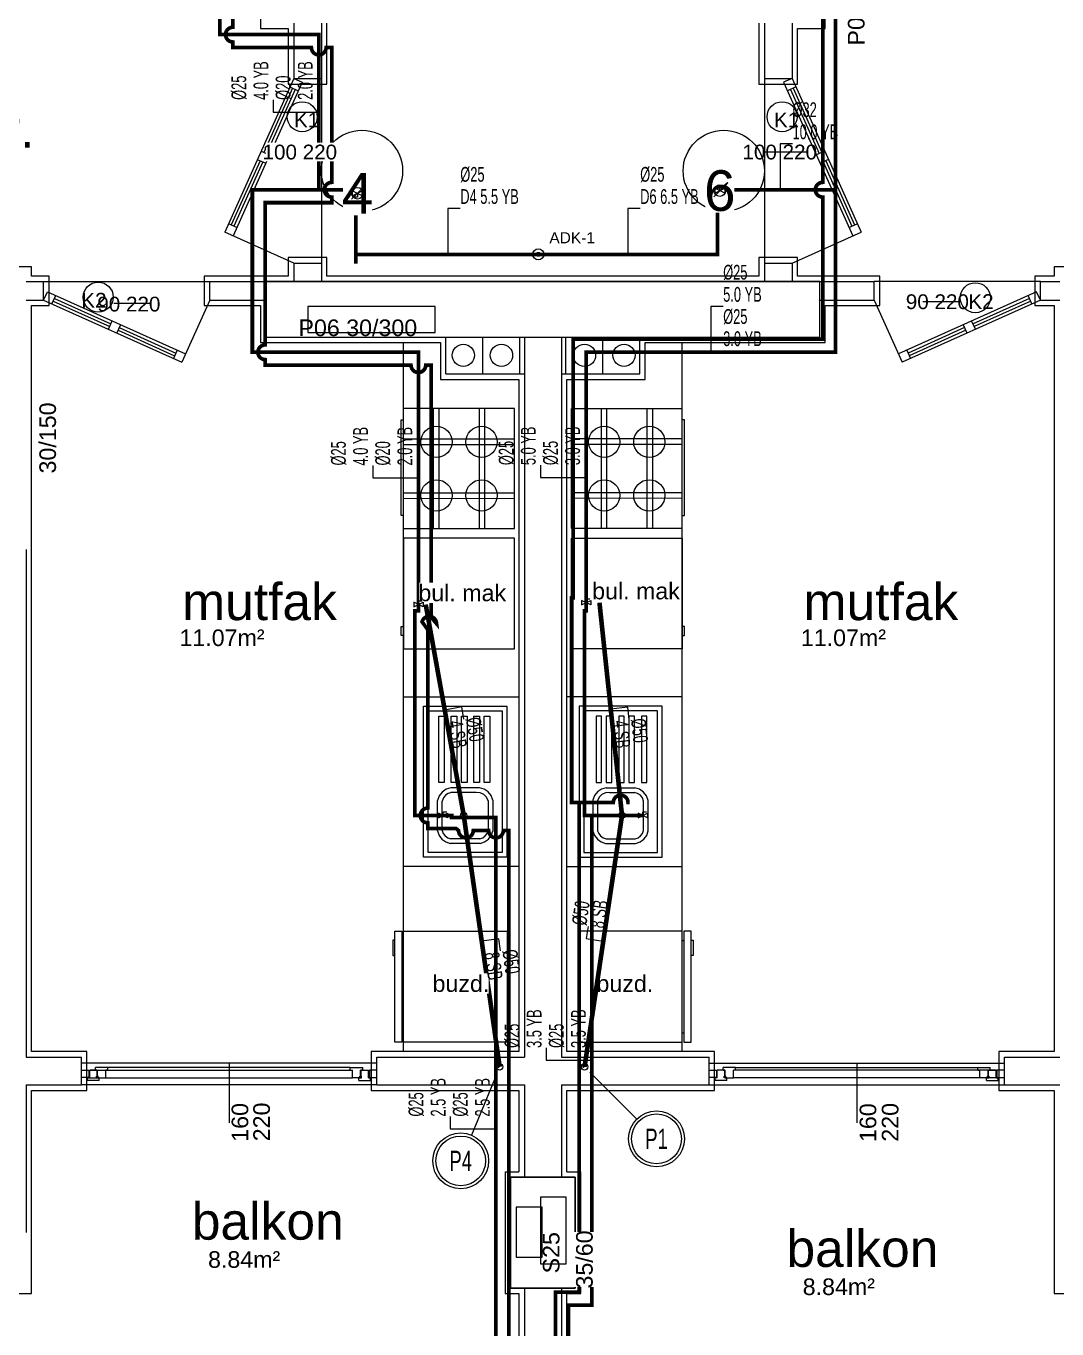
# Model space of a CAD drawing. Header units: centimetres. Extents: x -3962 to 30527, y -2 to 2802.
# Drawn here: x 10930 to 11489, y 427 to 1133 of the extents above; entities that cross this region are included whole.
import ezdxf
from ezdxf.enums import TextEntityAlignment as Align

# ---------------------------------------------------------------- set-up
doc = ezdxf.new("R2010")
doc.units = ezdxf.units.CM
for name, pattern in [('BASMA HATTI', [31, 25, -6]), ('DASHED', [18, 12, -6]), ('PISSU HATTI', [26, 20, -6])]:
    doc.linetypes.add(name, pattern=pattern)
for name, color, linetype in [('MTY-PISSU-CAP', 211, 'CONTINUOUS'), ('MTY-PISSU-KOLON', 211, 'DASHED'), ('MTY-TEMIZSU-CAP', 101, 'CONTINUOUS'), ('MTY-VANA', 1, 'CONTINUOUS'), ('MTY-YUK-BIRIMI', 7, 'CONTINUOUS'), ('ROTAS-MIMARI', 8, 'CONTINUOUS'), ('ROTAS-MIMARI-KOLON', 8, 'CONTINUOUS'), ('ROTAS-MIMARI-YAZI', 8, 'CONTINUOUS'), ('ROTAS-PISSU-BORU-TAVANDAN', 6, 'PISSU HATTI'), ('ROTAS-PISSU-KOLONNO', 211, 'CONTINUOUS'), ('ROTAS-SICAKSU-BORU', 1, 'BASMA HATTI'), ('ROTAS-SOGUKSU-BORU', 5, 'CONTINUOUS'), ('ROTAS-TEFRIS', 15, 'CONTINUOUS'), ('ROTAS-TEMIZSU-CAP', 101, 'CONTINUOUS'), ('ROTAS-VANA', 1, 'CONTINUOUS')]:
    doc.layers.add(name, color=color, linetype=linetype)
doc.styles.add('ANOTATIVO', font='arial.ttf')
doc.styles.add('MTY_CAP', font='wturkce.SHX', dxfattribs={"width": 0.65, "height": 20})
doc.styles.add('MTYCAPLT', font='arial.ttf', dxfattribs={"width": 0.65, "height": 1})
doc.styles.add('ROTAS', font='arial.ttf')

# ---------------------------------------------------------------- blocks, each defined once
blk = doc.blocks.new('MTY-PIS SU CAP SB')
at = {"layer": 'MTY-PISSU-CAP'}
for p, q in [((0.833, 1.167), (0, 1.167)), ((0, 1.167), (0, 0))]:
    blk.add_line(p, q, dxfattribs=at)
at = {"layer": 'MTY-PISSU-CAP', "style": 'MTY_CAP', "width": 0.65}
blk.add_attdef('PSCP_001', (0.833, 1.29), '', height=1, dxfattribs=at)
at = {"layer": 'MTY-YUK-BIRIMI', "color": 211, "style": 'MTY_CAP', "width": 0.65}
blk.add_attdef('PS_001', (0.833, 0.066), '', height=1, dxfattribs=at)
blk = doc.blocks.new('MTY-PIS SU KOLON')
at = {"layer": 'MTY-PISSU-KOLON', "linetype": 'Continuous', "lineweight": -3}
blk.add_hatch(color=256, dxfattribs=at).paths.add_polyline_path([(-2.7, -0.1, 0.848135), (0, -0.1, -0.848135), (2.7, -0.1, 0.414214), (0, 2.6, 0.414214)])
blk.add_circle((0, 0), 3.5, dxfattribs=at)
blk = doc.blocks.new('MTY-SU SAYACI')
at = {"layer": 'MTY-VANA'}
blk.add_hatch(color=256, dxfattribs=at).paths.add_polyline_path([(9.8, 9.8), (5.6, 7), (7, 5.6)])
for p, q in [((-7.3, -7.3), (6.3, 6.3)), ((5.6, 7), (9.8, 9.8)), ((7, 5.6), (5.6, 7)), ((7, 5.6), (9.8, 9.8))]:
    blk.add_line(p, q, dxfattribs=at)
blk.add_circle((0, 0), 7, dxfattribs=at)
blk.add_attdef('CAP', (2, 0.9), '', height=2.5, rotation=225, dxfattribs=at)
blk = doc.blocks.new('MTY-KURESEL VANA')
at = {"layer": 'MTY-VANA'}
for p, q in [((0, 0), (0, 8)), ((0, 8), (8, 8))]:
    blk.add_line(p, q, dxfattribs=at)
blk.add_lwpolyline([(-10, 5), (-10, -5), (10, 5), (10, -5), (-10, 5)], dxfattribs=at)
at = {"layer": 'MTY-VANA', "style": 'MTYCAPLT', "width": 0.65}
blk.add_attdef('CAP', text='', height=10, dxfattribs=at).set_placement((-1.1, 0), align=Align.CENTER)
blk = doc.blocks.new('MTY-TEMIZ SU CAP MB')
at = {"layer": 'MTY-TEMIZSU-CAP'}
for p, q in [((0.833, 3.096), (0, 3.096)), ((0, 3.096), (0, 0))]:
    blk.add_line(p, q, dxfattribs=at)
at = {"layer": 'MTY-TEMIZSU-CAP', "style": 'MTY_CAP', "width": 0.65}
for tag, p in [('SOCP_001', (0.833, 4.917)), ('SCCP_001', (0.833, 1.917))]:
    blk.add_attdef(tag, p, '', height=1, dxfattribs=at)
at = {"layer": 'MTY-YUK-BIRIMI', "color": 101, "style": 'MTY_CAP', "width": 0.65}
for tag, p in [('SO_001', (0.833, 3.417)), ('SC_001', (0.833, 0.417))]:
    blk.add_attdef(tag, p, '', height=1, dxfattribs=at)
blk = doc.blocks.new('MTY-KOLON NO PIS SU')
at = {"color": 6, "linetype": 'Continuous', "ltscale": 100}
blk.add_circle((0, 0), 27.5, dxfattribs=at)
at = {"color": 7, "linetype": 'Continuous', "ltscale": 100}
blk.add_circle((0, 0), 24.5, dxfattribs=at)
at = {"style": 'ANOTATIVO', "width": 0.65}
blk.add_attdef('K', text='', height=20, dxfattribs=at).set_placement((0, 0), align=Align.MIDDLE_CENTER)

msp = doc.modelspace()

# ---------------------------------------------------------------- linework, layer by layer
at = {"layer": 'ROTAS-MIMARI'}
for p, q in [((11057.41, 1141.26), (11057.41, 1131.24)), ((11363.41, 1131.24), (11363.41, 1141.26)), ((11057.41, 1131.24), (11072.41, 1131.24)), ((11072.41, 1131.24), (11072.41, 1101.24)), ((11075.41, 1134.24), (11075.41, 1104.24)), ((11090.41, 1134.24), (11090.41, 1104.24)), ((11093.41, 1101.24), (11093.41, 1134.24)), ((11327.41, 1134.24), (11327.41, 1101.24)), ((11330.41, 1134.24), (11330.41, 1104.24)), ((11345.41, 1134.24), (11345.41, 1104.24)), ((11348.41, 1101.24), (11348.41, 1131.24)), ((11348.41, 1131.24), (11363.41, 1131.24)), ((11075.41, 1104.24), (11038.03, 1021.03)), ((11079.97, 1102.19), (11042.59, 1018.99)), ((11072.41, 1101.24), (11093.41, 1101.24)), ((11075.41, 1104.24), (11090.41, 1104.24)), ((11075.41, 1104.24), (11079.97, 1102.19)), ((11090.41, 1104.24), (11090.41, 1004.24)), ((11327.41, 1101.24), (11348.41, 1101.24)), ((11330.41, 1104.24), (11345.41, 1104.24)), ((11330.41, 1104.24), (11330.41, 1004.24)), ((11345.41, 1104.24), (11340.85, 1102.19)), ((11340.85, 1102.19), (11378.24, 1018.99)), ((11345.41, 1104.24), (11382.8, 1021.03)), ((11074.85, 1099.01), (11059.23, 1064.25)), ((11076.29, 1098.36), (11060.67, 1063.6)), ((11073.36, 1099.68), (11077.92, 1097.63)), ((11347.46, 1099.68), (11342.9, 1097.63)), ((11344.54, 1098.36), (11360.16, 1063.6)), ((11345.98, 1099.01), (11361.59, 1064.25)), ((11057.18, 1059.69), (11041.56, 1024.93)), ((11058.62, 1059.04), (11043, 1024.28)), ((11055.69, 1060.35), (11060.26, 1058.31)), ((11057.74, 1064.92), (11062.3, 1062.87)), ((11090.41, 1064.35), (11070.41, 1064.35)), ((11353.54, 1064.35), (11330.41, 1064.35)), ((11363.08, 1064.92), (11358.52, 1062.87)), ((11365.13, 1060.35), (11360.57, 1058.31)), ((11362.2, 1059.04), (11377.82, 1024.28)), ((11363.64, 1059.69), (11379.26, 1024.93)), ((11044.64, 1023.55), (11040.08, 1025.6)), ((11376.19, 1023.55), (11380.75, 1025.6)), ((11075.41, 1004.24), (11038.03, 1021.03)), ((11345.41, 1004.24), (11382.8, 1021.03)), ((10933.41, 1002.24), (10897.41, 1002.24)), ((10933.41, 997.24), (10933.41, 1002.24)), ((11093.41, 1007.24), (11072.41, 1007.24)), ((11072.41, 1007.24), (11072.41, 997.24)), ((11075.41, 1004.24), (11075.41, 994.24)), ((11075.41, 1004.24), (11090.41, 1004.24)), ((11090.41, 1004.24), (11090.41, 994.24)), ((11093.41, 997.24), (11093.41, 1007.24)), ((11348.41, 1007.24), (11327.41, 1007.24)), ((11327.41, 1007.24), (11327.41, 997.24)), ((11330.41, 1004.24), (11345.41, 1004.24)), ((11330.41, 1004.24), (11330.41, 994.24)), ((11345.41, 1004.24), (11345.41, 994.24)), ((11348.41, 997.24), (11348.41, 1007.24)), ((11523.41, 1002.24), (11487.41, 1002.24)), ((11487.41, 1002.24), (11487.41, 997.24)), ((10942.91, 997.24), (10933.41, 997.24)), ((10942.91, 981.24), (10942.91, 997.24)), ((11060.41, 997.24), (11026.91, 997.24)), ((11026.91, 997.24), (11026.91, 981.24)), ((11072.41, 997.24), (11060.41, 997.24)), ((11327.41, 997.24), (11093.41, 997.24)), ((11360.41, 997.24), (11348.41, 997.24)), ((11392.91, 997.24), (11360.41, 997.24)), ((11392.91, 981.24), (11392.91, 997.24)), ((11487.41, 997.24), (11476.91, 997.24)), ((11476.91, 997.24), (11476.91, 981.24)), ((10930.41, 994.24), (10939.91, 994.24)), ((10939.91, 984.24), (10939.91, 994.24)), ((10939.91, 994.24), (11029.91, 994.24)), ((10939.91, 984.24), (10941.96, 988.8)), ((10941.96, 988.8), (11016.84, 955.15)), ((11029.91, 994.24), (11060.41, 994.24)), ((11029.91, 984.24), (11029.91, 994.24)), ((11360.41, 994.24), (11389.91, 994.24)), ((11389.91, 984.24), (11389.91, 994.24)), ((11479.91, 994.24), (11389.91, 994.24)), ((11477.86, 988.8), (11402.98, 955.15)), ((11479.91, 984.24), (11477.86, 988.8)), ((11479.91, 994.24), (11490.41, 994.24)), ((11479.91, 984.24), (11479.91, 994.24)), ((10930.41, 984.24), (10939.91, 984.24)), ((10933.41, 846.24), (10933.41, 981.24)), ((10933.41, 981.24), (10942.91, 981.24)), ((10939.91, 984.24), (11014.79, 950.59)), ((10944.47, 982.19), (10946.52, 986.75)), ((10945.14, 983.67), (10975.74, 969.92)), ((10945.79, 985.11), (10976.39, 971.36)), ((10997.26, 982.38), (10977.93, 982.38)), ((11029.91, 984.24), (11014.79, 950.59)), ((11026.91, 981.24), (11057.41, 981.24)), ((11029.91, 984.24), (11060.41, 984.24)), ((11057.41, 981.24), (11057.41, 961.24)), ((11360.41, 984.24), (11389.91, 984.24)), ((11363.41, 961.24), (11363.41, 981.24)), ((11363.41, 981.24), (11392.91, 981.24)), ((11389.91, 984.24), (11405.03, 950.59)), ((11479.91, 984.24), (11405.03, 950.59)), ((11435.59, 983.23), (11416.26, 983.23)), ((11474.04, 985.11), (11443.44, 971.36)), ((11474.68, 983.67), (11444.08, 969.92)), ((11475.35, 982.19), (11473.3, 986.75)), ((11476.91, 981.24), (11487.41, 981.24)), ((11479.91, 984.24), (11490.41, 984.24)), ((11487.41, 981.24), (11487.41, 849.24)), ((10975.07, 968.44), (10977.12, 973)), ((10979.63, 966.39), (10981.68, 970.95)), ((10980.3, 967.87), (11010.9, 954.12)), ((10980.95, 969.31), (11011.55, 955.56)), ((11438.88, 969.31), (11408.28, 955.56)), ((11439.52, 967.87), (11408.92, 954.12)), ((11440.19, 966.39), (11438.14, 970.95)), ((11444.75, 968.44), (11442.7, 973)), ((11057.41, 961.24), (11154.91, 961.24)), ((11134.97, 577.24), (11134.97, 961.24)), ((11154.91, 961.24), (11154.91, 941.24)), ((11157.91, 964.24), (11200.41, 964.24)), ((11157.91, 944.24), (11157.91, 964.24)), ((11157.91, 944.24), (11157.91, 964.24)), ((11157.91, 944.24), (11157.91, 964.24)), ((11157.91, 944.24), (11157.91, 964.24)), ((11177.91, 944.24), (11177.91, 964.24)), ((11197.91, 944.24), (11197.91, 964.24)), ((11200.41, 964.24), (11200.41, 574.24)), ((11220.41, 964.24), (11220.41, 574.24)), ((11220.41, 964.24), (11262.91, 964.24)), ((11222.91, 944.24), (11222.91, 964.24)), ((11242.91, 944.24), (11242.91, 964.24)), ((11262.91, 944.24), (11262.91, 964.24)), ((11262.91, 944.24), (11262.91, 964.24)), ((11262.91, 944.24), (11262.91, 964.24)), ((11262.91, 944.24), (11262.91, 964.24)), ((11262.91, 944.24), (11262.91, 964.24)), ((11265.91, 941.24), (11265.91, 961.24)), ((11265.91, 961.24), (11363.41, 961.24)), ((11285.86, 577.24), (11285.86, 961.24)), ((11012.28, 957.2), (11010.23, 952.64)), ((11407.54, 957.2), (11409.59, 952.64)), ((11154.91, 941.24), (11197.41, 941.24)), ((11157.91, 944.24), (11200.41, 944.24)), ((11197.41, 941.24), (11197.41, 577.24)), ((11220.41, 944.24), (11262.91, 944.24)), ((11223.41, 941.24), (11265.91, 941.24)), ((11223.41, 577.24), (11223.41, 941.24)), ((11194.96, 925.46), (11134.96, 925.46)), ((11134.96, 860.46), (11134.96, 925.46)), ((11151.06, 925.46), (11151.05, 860.46)), ((11154.06, 925.46), (11154.05, 860.46)), ((11175.87, 925.46), (11175.87, 860.46)), ((11178.87, 925.46), (11178.87, 860.46)), ((11194.96, 860.46), (11194.96, 925.46)), ((11225.86, 860.46), (11225.86, 925.46)), ((11225.86, 925.46), (11285.86, 925.46)), ((11241.95, 925.46), (11241.95, 860.46)), ((11244.95, 925.46), (11244.95, 860.46)), ((11266.77, 925.46), (11266.77, 860.46)), ((11269.77, 925.46), (11269.77, 860.46)), ((11285.86, 860.46), (11285.86, 925.46)), ((11133.67, 877.6), (11133.68, 919.36)), ((11133.68, 919.36), (11134.96, 919.36)), ((11287.15, 919.36), (11285.86, 919.36)), ((11287.15, 877.6), (11287.15, 919.36)), ((11134.96, 909.04), (11194.96, 909.04)), ((11134.96, 906.04), (11194.96, 906.04)), ((11285.86, 909.04), (11225.86, 909.04)), ((11285.86, 906.04), (11225.86, 906.04)), ((11133.67, 867.6), (11133.67, 877.6)), ((11134.96, 879.89), (11194.96, 879.88)), ((11134.96, 876.89), (11194.96, 876.88)), ((11285.86, 879.89), (11225.86, 879.88)), ((11285.86, 876.89), (11225.86, 876.88)), ((11287.15, 867.6), (11287.15, 877.6)), ((11134.96, 867.6), (11133.67, 867.6)), ((11285.86, 867.6), (11287.15, 867.6)), ((11134.96, 860.46), (11194.96, 860.46)), ((11134.97, 855.4), (11134.96, 795.4)), ((11194.97, 855.39), (11134.97, 855.4)), ((11194.96, 795.39), (11194.97, 855.39)), ((11225.85, 795.39), (11225.86, 855.39)), ((11285.86, 860.46), (11225.86, 860.46)), ((11225.86, 855.39), (11285.86, 855.4)), ((11285.86, 855.4), (11285.86, 795.4)), ((10930.41, 849.24), (10930.41, 574.24)), ((11487.41, 849.24), (11487.41, 577.24)), ((10933.41, 577.24), (10933.41, 846.24)), ((11133.67, 802.53), (11133.67, 807.52)), ((11133.67, 807.52), (11134.96, 807.52)), ((11287.15, 807.52), (11285.86, 807.52)), ((11287.15, 802.53), (11287.15, 807.52)), ((11134.96, 802.53), (11133.67, 802.53)), ((11285.86, 802.53), (11287.15, 802.53)), ((11134.96, 795.4), (11194.96, 795.39)), ((11285.86, 795.4), (11225.86, 795.39)), ((11134.97, 769.35), (11197.41, 769.35)), ((11285.86, 769.35), (11223.41, 769.35)), ((11145.81, 682.54), (11145.81, 764.35)), ((11145.81, 764.35), (11190.81, 764.35)), ((11190.81, 764.35), (11190.81, 682.54)), ((11230.01, 764.35), (11230.01, 682.54)), ((11275.01, 764.35), (11230.01, 764.35)), ((11275.01, 682.54), (11275.01, 764.35)), ((11148.31, 685.04), (11148.31, 761.85)), ((11148.31, 761.85), (11188.31, 761.85)), ((11154.02, 722.95), (11154.02, 758.99)), ((11154.02, 758.99), (11157.02, 758.99)), ((11157.02, 758.99), (11157.02, 722.95)), ((11160.77, 722.95), (11160.77, 758.99)), ((11160.77, 758.99), (11163.77, 758.99)), ((11163.77, 758.99), (11163.77, 722.95)), ((11166.33, 722.95), (11166.33, 758.99)), ((11166.33, 758.99), (11169.33, 758.99)), ((11169.33, 758.99), (11169.33, 722.95)), ((11173.07, 722.95), (11173.07, 758.99)), ((11173.07, 758.99), (11176.07, 758.99)), ((11176.07, 758.99), (11176.07, 722.95)), ((11178.64, 722.95), (11178.64, 758.99)), ((11178.64, 758.99), (11181.64, 758.99)), ((11181.64, 758.99), (11181.64, 722.95)), ((11188.31, 761.85), (11188.31, 685.04)), ((11232.51, 761.85), (11232.51, 685.04)), ((11272.51, 761.85), (11232.51, 761.85)), ((11239.19, 758.99), (11239.19, 722.95)), ((11242.19, 758.99), (11239.19, 758.99)), ((11242.19, 722.95), (11242.19, 758.99)), ((11244.75, 758.99), (11244.75, 722.95)), ((11247.75, 758.99), (11244.75, 758.99)), ((11247.75, 722.95), (11247.75, 758.99)), ((11251.49, 758.99), (11251.49, 722.95)), ((11254.49, 758.99), (11251.49, 758.99)), ((11254.49, 722.95), (11254.49, 758.99)), ((11257.06, 758.99), (11257.06, 722.95)), ((11260.06, 758.99), (11257.06, 758.99)), ((11260.06, 722.95), (11260.06, 758.99)), ((11263.8, 758.99), (11263.8, 722.95)), ((11266.8, 758.99), (11263.8, 758.99)), ((11266.8, 722.95), (11266.8, 758.99)), ((11272.51, 685.04), (11272.51, 761.85)), ((11157.02, 722.95), (11154.02, 722.95)), ((11176.05, 720.03), (11160.62, 720.03)), ((11163.77, 722.95), (11160.77, 722.95)), ((11169.33, 722.95), (11166.33, 722.95)), ((11176.07, 722.95), (11173.07, 722.95)), ((11181.64, 722.95), (11178.64, 722.95)), ((11239.19, 722.95), (11242.19, 722.95)), ((11244.75, 722.95), (11247.75, 722.95)), ((11244.78, 720.03), (11260.21, 720.03)), ((11251.49, 722.95), (11254.49, 722.95)), ((11257.06, 722.95), (11260.06, 722.95)), ((11263.8, 722.95), (11266.8, 722.95)), ((11153.31, 696.82), (11153.31, 713.19)), ((11155.81, 697.06), (11155.81, 712.95)), ((11174.33, 717.53), (11160.62, 717.53)), ((11180.81, 713.14), (11180.81, 696.88)), ((11183.31, 713.42), (11183.31, 696.59)), ((11237.51, 713.42), (11237.51, 696.59)), ((11240.01, 713.14), (11240.01, 696.88)), ((11246.5, 717.53), (11260.21, 717.53)), ((11265.01, 697.06), (11265.01, 712.95)), ((11267.51, 696.82), (11267.51, 713.19)), ((11176.2, 692.54), (11160.47, 692.54)), ((11244.63, 692.54), (11260.36, 692.54)), ((11188.31, 685.04), (11148.31, 685.04)), ((11176.41, 690.04), (11160.26, 690.04)), ((11232.51, 685.04), (11272.51, 685.04)), ((11244.42, 690.04), (11260.57, 690.04)), ((11197.41, 677.54), (11134.97, 677.54)), ((11190.81, 682.54), (11145.81, 682.54)), ((11223.41, 677.54), (11285.86, 677.54)), ((11230.01, 682.54), (11275.01, 682.54)), ((11130.13, 582.43), (11130.13, 642.43)), ((11130.13, 642.43), (11133.98, 642.43)), ((11133.98, 642.43), (11133.98, 582.43)), ((11134.97, 582.43), (11134.96, 642.43)), ((11134.96, 642.43), (11191.11, 642.43)), ((11191.11, 642.43), (11191.12, 582.43)), ((11285.86, 642.43), (11229.71, 642.43)), ((11229.71, 642.43), (11229.71, 582.43)), ((11285.86, 582.43), (11285.86, 642.43)), ((11286.85, 642.43), (11286.84, 582.43)), ((11290.69, 642.43), (11286.85, 642.43)), ((11290.69, 582.43), (11290.69, 642.43)), ((11130.13, 637.66), (11129.04, 637.66)), ((11129.04, 637.66), (11129.04, 629.34)), ((11130.13, 629.34), (11130.13, 637.66)), ((11134.96, 637.43), (11133.98, 637.43)), ((11285.86, 637.43), (11286.85, 637.43)), ((11290.69, 637.66), (11291.78, 637.66)), ((11290.69, 629.34), (11290.69, 637.66)), ((11291.78, 637.66), (11291.78, 629.34)), ((11129.04, 629.34), (11130.13, 629.34)), ((11291.78, 629.34), (11290.69, 629.34)), ((11134.97, 587.43), (11133.98, 587.43)), ((11285.86, 587.43), (11286.84, 587.43)), ((11133.98, 582.43), (11130.13, 582.43)), ((11191.12, 582.43), (11134.97, 582.43)), ((11229.71, 582.43), (11285.86, 582.43)), ((11286.84, 582.43), (11290.69, 582.43)), ((10930.41, 574.24), (10960.41, 574.24)), ((10963.41, 577.24), (10933.41, 577.24)), ((10960.41, 559.24), (10960.41, 574.24)), ((10963.41, 556.24), (10963.41, 577.24)), ((11197.41, 577.24), (11117.41, 577.24)), ((11117.41, 577.24), (11117.41, 556.24)), ((11120.41, 559.24), (11120.41, 574.24)), ((11120.41, 574.24), (11200.41, 574.24)), ((11220.41, 574.24), (11300.41, 574.24)), ((11303.41, 577.24), (11223.41, 577.24)), ((11300.41, 559.24), (11300.41, 574.24)), ((11303.41, 556.24), (11303.41, 577.24)), ((11487.41, 577.24), (11457.41, 577.24)), ((11457.41, 577.24), (11457.41, 556.24)), ((11460.41, 559.24), (11460.41, 574.24)), ((11460.41, 574.24), (11490.41, 574.24)), ((11120.41, 571.05), (10960.41, 571.05)), ((10960.41, 567.24), (10964.41, 567.24)), ((10964.41, 567.24), (10964.41, 563.24)), ((10964.91, 567.24), (11106.01, 567.24)), ((10968.91, 567.24), (10964.91, 567.24)), ((10964.91, 563.04), (10964.91, 567.24)), ((11106.01, 568.64), (10968.01, 568.64)), ((10968.01, 567.24), (10968.01, 568.64)), ((10974.81, 568.64), (10968.01, 568.64)), ((10968.01, 567.24), (10969.21, 567.24)), ((10968.91, 564.04), (10968.91, 567.24)), ((10969.21, 564.04), (10969.21, 567.24)), ((10973.61, 563.04), (10973.61, 567.24)), ((10974.81, 567.24), (10973.61, 567.24)), ((10974.81, 567.24), (10974.81, 568.64)), ((11040.41, 571.05), (11040.41, 538.73)), ((11106.01, 567.24), (11106.01, 568.64)), ((11106.01, 568.64), (11112.81, 568.64)), ((11106.01, 567.24), (11107.21, 567.24)), ((11107.21, 563.04), (11107.21, 567.24)), ((11112.81, 567.24), (11111.61, 567.24)), ((11111.61, 564.04), (11111.61, 567.24)), ((11111.91, 567.24), (11115.91, 567.24)), ((11111.91, 564.04), (11111.91, 567.24)), ((11112.81, 567.24), (11112.81, 568.64)), ((11115.91, 563.04), (11115.91, 567.24)), ((11120.41, 567.24), (11116.41, 567.24)), ((11116.41, 567.24), (11116.41, 563.24)), ((11300.41, 571.05), (11460.41, 571.05)), ((11300.41, 567.24), (11304.41, 567.24)), ((11304.41, 567.24), (11304.41, 563.24)), ((11308.91, 567.24), (11304.91, 567.24)), ((11304.91, 563.04), (11304.91, 567.24)), ((11308.01, 567.24), (11308.01, 568.64)), ((11314.81, 568.64), (11308.01, 568.64)), ((11308.01, 567.24), (11309.21, 567.24)), ((11308.91, 564.04), (11308.91, 567.24)), ((11309.21, 564.04), (11309.21, 567.24)), ((11313.61, 563.04), (11313.61, 567.24)), ((11314.81, 567.24), (11313.61, 567.24)), ((11314.81, 568.64), (11452.81, 568.64)), ((11314.81, 567.24), (11314.81, 568.64)), ((11455.91, 567.24), (11314.81, 567.24)), ((11380.41, 571.05), (11380.41, 538.73)), ((11446.01, 567.24), (11446.01, 568.64)), ((11446.01, 568.64), (11452.81, 568.64)), ((11446.01, 567.24), (11447.21, 567.24)), ((11447.21, 563.04), (11447.21, 567.24)), ((11452.81, 567.24), (11451.61, 567.24)), ((11451.61, 564.04), (11451.61, 567.24)), ((11451.91, 567.24), (11455.91, 567.24)), ((11451.91, 564.04), (11451.91, 567.24)), ((11452.81, 567.24), (11452.81, 568.64)), ((11455.91, 563.04), (11455.91, 567.24)), ((11460.41, 567.24), (11456.41, 567.24)), ((11456.41, 567.24), (11456.41, 563.24)), ((10930.41, 559.24), (10930.41, 479.24)), ((10930.41, 559.24), (10960.41, 559.24)), ((10964.41, 563.24), (10960.41, 563.24)), ((11120.41, 559.24), (10960.41, 559.24)), ((10963.71, 563.04), (11107.21, 563.04)), ((10963.71, 561.64), (10963.71, 563.04)), ((10964.91, 563.04), (10963.71, 563.04)), ((10970.11, 561.64), (10963.71, 561.64)), ((10968.91, 564.04), (10968.61, 564.04)), ((10968.61, 563.04), (10968.61, 564.04)), ((10970.11, 563.04), (10968.61, 563.04)), ((10969.51, 564.04), (10969.21, 564.04)), ((10969.51, 563.54), (10969.21, 563.54)), ((10969.21, 563.04), (10969.21, 563.54)), ((10969.21, 563.04), (10973.61, 563.04)), ((10969.51, 563.54), (10969.51, 564.04)), ((10970.11, 561.64), (10970.11, 563.04)), ((11111.61, 563.04), (11107.21, 563.04)), ((11110.71, 561.64), (11110.71, 563.04)), ((11110.71, 563.04), (11112.21, 563.04)), ((11110.71, 561.64), (11117.11, 561.64)), ((11111.31, 563.54), (11111.31, 564.04)), ((11111.31, 564.04), (11111.61, 564.04)), ((11111.31, 563.54), (11111.61, 563.54)), ((11111.61, 563.04), (11111.61, 563.54)), ((11111.91, 564.04), (11112.21, 564.04)), ((11112.21, 563.04), (11112.21, 564.04)), ((11115.91, 563.04), (11117.11, 563.04)), ((11116.41, 563.24), (11120.41, 563.24)), ((11117.11, 561.64), (11117.11, 563.04)), ((11120.41, 559.24), (11200.41, 559.24)), ((11200.41, 559.24), (11200.41, 509.24)), ((11220.41, 559.24), (11220.41, 509.24)), ((11220.41, 559.24), (11300.41, 559.24)), ((11304.41, 563.24), (11300.41, 563.24)), ((11300.41, 559.24), (11460.41, 559.24)), ((11303.71, 561.64), (11303.71, 563.04)), ((11304.91, 563.04), (11303.71, 563.04)), ((11310.11, 561.64), (11303.71, 561.64)), ((11308.91, 564.04), (11308.61, 564.04)), ((11308.61, 563.04), (11308.61, 564.04)), ((11310.11, 563.04), (11308.61, 563.04)), ((11309.51, 564.04), (11309.21, 564.04)), ((11309.51, 563.54), (11309.21, 563.54)), ((11309.21, 563.04), (11309.21, 563.54)), ((11309.21, 563.04), (11313.61, 563.04)), ((11309.51, 563.54), (11309.51, 564.04)), ((11310.11, 561.64), (11310.11, 563.04)), ((11457.11, 563.04), (11313.61, 563.04)), ((11451.61, 563.04), (11447.21, 563.04)), ((11450.71, 561.64), (11450.71, 563.04)), ((11450.71, 563.04), (11452.21, 563.04)), ((11450.71, 561.64), (11457.11, 561.64)), ((11451.31, 563.54), (11451.31, 564.04)), ((11451.31, 564.04), (11451.61, 564.04)), ((11451.31, 563.54), (11451.61, 563.54)), ((11451.61, 563.04), (11451.61, 563.54)), ((11451.91, 564.04), (11452.21, 564.04)), ((11452.21, 563.04), (11452.21, 564.04)), ((11455.91, 563.04), (11457.11, 563.04)), ((11456.41, 563.24), (11460.41, 563.24)), ((11457.11, 561.64), (11457.11, 563.04)), ((11460.41, 559.24), (11490.41, 559.24)), ((10933.41, 446.24), (10933.41, 556.24)), ((10933.41, 556.24), (10963.41, 556.24)), ((11117.41, 556.24), (11197.41, 556.24)), ((11197.41, 556.24), (11197.41, 512.24)), ((11223.41, 512.24), (11223.41, 556.24)), ((11223.41, 556.24), (11303.41, 556.24)), ((11457.41, 556.24), (11487.41, 556.24)), ((11487.41, 556.24), (11487.41, 482.24)), ((11189.91, 512.24), (11189.91, 446.24)), ((11189.91, 512.24), (11197.41, 512.24)), ((11223.41, 512.24), (11230.91, 512.24)), ((11230.91, 446.24), (11230.91, 512.24)), ((11487.41, 482.24), (11487.41, 446.24)), ((10760.41, 446.24), (10933.41, 446.24)), ((11189.91, 446.24), (11197.41, 446.24)), ((11197.41, 446.24), (11197.41, 342.24)), ((11200.41, 449.24), (11200.41, 339.24)), ((11220.41, 449.24), (11220.41, 339.24)), ((11223.41, 342.24), (11223.41, 446.24)), ((11223.41, 446.24), (11230.91, 446.24)), ((11487.41, 446.24), (11660.41, 446.24))]:
    msp.add_line(p, q, dxfattribs=at)
for points in [[(11060.41, 964.24), (11060.41, 994.24)], [(11060.41, 994.24), (11360.41, 994.24)], [(11360.41, 964.24), (11360.41, 994.24)], [(11060.41, 964.24), (11360.41, 964.24)], [(11160.62, 720.03), (11158.02, 719.3), (11155.83, 717.82), (11154.21, 715.74), (11153.31, 713.19)], [(11183.31, 713.42), (11182.37, 715.89), (11180.75, 717.9), (11178.59, 719.32), (11176.05, 720.03)], [(11244.78, 720.03), (11242.23, 719.32), (11240.08, 717.9), (11238.46, 715.89), (11237.51, 713.42)], [(11267.51, 713.19), (11266.61, 715.74), (11264.99, 717.82), (11262.81, 719.3), (11260.21, 720.03)], [(11160.9, 717.54), (11159.12, 717.05), (11157.62, 716.06), (11156.48, 714.67), (11155.81, 712.95)], [(11180.81, 713.14), (11179.9, 715.1), (11178.4, 716.57), (11176.49, 717.42), (11174.33, 717.53)], [(11246.5, 717.53), (11244.34, 717.42), (11242.42, 716.57), (11240.92, 715.1), (11240.01, 713.14)], [(11265.01, 712.95), (11264.35, 714.67), (11263.21, 716.06), (11261.7, 717.05), (11259.93, 717.54)], [(11153.31, 696.82), (11154.17, 694.36), (11155.7, 692.32), (11157.77, 690.84), (11160.26, 690.04)], [(11155.81, 697.06), (11156.42, 695.44), (11157.46, 694.1), (11158.83, 693.1), (11160.47, 692.54)], [(11176.2, 692.54), (11177.79, 693.08), (11179.14, 694.03), (11180.17, 695.32), (11180.81, 696.88)], [(11176.41, 690.04), (11178.84, 690.81), (11180.88, 692.24), (11182.41, 694.21), (11183.31, 696.59)], [(11237.51, 696.59), (11238.41, 694.21), (11239.94, 692.24), (11241.99, 690.81), (11244.42, 690.04)], [(11240.01, 696.88), (11240.66, 695.32), (11241.69, 694.03), (11243.04, 693.08), (11244.63, 692.54)], [(11260.36, 692.54), (11261.99, 693.1), (11263.37, 694.1), (11264.4, 695.44), (11265.01, 697.06)], [(11260.57, 690.04), (11263.05, 690.84), (11265.12, 692.32), (11266.66, 694.36), (11267.51, 696.82)], [(11192.91, 449.24), (11192.91, 509.24)], [(11192.91, 509.24), (11227.91, 509.24)], [(11227.91, 509.24), (11227.91, 449.24)], [(11227.91, 449.24), (11192.91, 449.24)]]:
    msp.add_lwpolyline(points, dxfattribs=at)
for centre, radius in [((11080.02, 1083.5), 8.14), ((11340.02, 1083.5), 8.14), ((11112.41, 1054.24), 22), ((11308.41, 1054.24), 22), ((10969.49, 985.84), 8.14), ((11444.7, 985.48), 8.14), ((11167.35, 954.35), 6.03), ((11187.97, 954.35), 6.03), ((11232.97, 954.35), 6.03), ((11254.39, 954.35), 6.03), ((11152.74, 907.47), 8.48), ((11177.19, 907.47), 8.48), ((11243.64, 907.47), 8.48), ((11268.08, 907.47), 8.48), ((11152.74, 878.46), 8.48), ((11177.19, 878.46), 8.48), ((11243.64, 878.46), 8.48), ((11268.08, 878.46), 8.48), ((11167.54, 705.15), 1.68), ((11253.28, 705.15), 1.68)]:
    msp.add_circle(centre, radius, dxfattribs=at)
at = {"layer": 'ROTAS-MIMARI-KOLON'}
for points in [[(11360.41, 964.24), (11360.41, 994.24), (11060.41, 994.24), (11060.41, 964.24), (11360.41, 964.24)], [(11083.08, 966.75), (11152.06, 966.75), (11152.06, 980.72), (11083.08, 980.72), (11083.08, 966.75)], [(11227.91, 509.24), (11192.91, 509.24), (11192.91, 449.24), (11227.91, 449.24), (11227.91, 509.24)], [(11223, 462.36), (11223, 498.48), (11209.04, 498.48), (11209.04, 462.36), (11223, 462.36)], [(11209.94, 466.01), (11209.94, 493.03), (11195.98, 493.03), (11195.98, 466.01), (11209.94, 466.01)]]:
    msp.add_lwpolyline(points, dxfattribs=at)
at = {"layer": 'ROTAS-PISSU-BORU-TAVANDAN', "const_width": 2.5}
for points in [[(11146.93, 819.36), (11167.54, 705.15)], [(11241.06, 820.39), (11253.28, 705.15)], [(11167.54, 705.15), (11187, 569)], [(11253.28, 705.15), (11233, 569)]]:
    msp.add_lwpolyline(points, dxfattribs=at)
at = {"layer": 'ROTAS-PISSU-KOLONNO'}
for p, q in [((11185.47, 565.3), (11171.69, 532.04)), ((11235.83, 566.17), (11261.28, 540.72))]:
    msp.add_line(p, q, dxfattribs=at)
at = {"layer": 'ROTAS-SICAKSU-BORU', "const_width": 2}
for points in [[(11230, 712.15), (11226, 712.15), (11226, 823), (11226.86, 823), (11226.86, 827.39), (11226.86, 963), (11362, 963), (11362, 1040), (11360.96, 1040.13), (11360, 1040.53), (11359.17, 1041.17), (11358.54, 1042), (11358.14, 1042.96), (11358, 1044), (11358.14, 1045.03), (11358.54, 1046), (11359.17, 1046.83), (11360, 1047.46), (11360.96, 1047.86), (11362, 1048), (11362, 1051), (11362, 1299)], [(11192, 359.82), (11192, 697), (11189, 697), (11188.87, 695.96), (11188.47, 695), (11187.83, 694.17), (11187, 693.54), (11186.04, 693.14), (11185, 693), (11183.97, 693.14), (11183, 693.54), (11182.17, 694.17), (11181.54, 695), (11181.14, 695.96), (11181, 697), (11172.7, 697), (11172.57, 695.96), (11172.17, 695), (11171.53, 694.17), (11170.7, 693.54), (11169.74, 693.14), (11168.7, 693), (11167.67, 693.14), (11166.7, 693.54), (11165.87, 694.17), (11165.24, 695), (11164.84, 695.96), (11164.7, 697), (11163.31, 698.15), (11148, 698.15), (11148, 701.15), (11146.96, 701.28), (11146, 701.68), (11145.17, 702.32), (11144.54, 703.15), (11144.14, 704.11), (11144, 705.15), (11144.14, 706.18), (11144.54, 707.15), (11145.17, 707.98), (11146, 708.61), (11146.96, 709.01), (11148, 709.15), (11148, 805.81), (11144.94, 810.04), (11145.34, 811), (11145.98, 811.83), (11146.81, 812.46), (11147.77, 812.86), (11148.81, 813), (11149.84, 812.86), (11150.81, 812.46), (11151.64, 811.83), (11152.27, 811), (11152.67, 810.04), (11152.81, 809), (11149.97, 812.36), (11149.97, 813), (11149.97, 949), (11146.96, 949), (11146.83, 947.96), (11146.43, 947), (11145.79, 946.17), (11144.96, 945.54), (11144, 945.14), (11142.96, 945), (11141.93, 945.14), (11140.96, 945.54), (11140.14, 946.17), (11139.5, 947), (11139.1, 947.96), (11138.96, 949), (11060, 949), (11060, 952), (11058.96, 952.13), (11058, 952.53), (11057.17, 953.17), (11056.54, 954), (11056.14, 954.96), (11056, 956), (11056.14, 957.03), (11056.54, 958), (11057.17, 958.82), (11058, 959.46), (11058.96, 959.86), (11060, 960), (11060, 1037), (11096, 1037), (11096, 1040), (11094.96, 1040.13), (11094, 1040.53), (11093.17, 1041.17), (11092.54, 1042), (11092.14, 1042.96), (11092, 1044), (11092.14, 1045.03), (11092.54, 1046), (11093.17, 1046.82), (11094, 1047.46), (11094.96, 1047.86), (11096, 1048), (11096, 1121), (11093, 1121), (11092.87, 1119.96), (11092.47, 1119), (11091.83, 1118.17), (11091, 1117.54), (11090.04, 1117.14), (11089, 1117), (11087.97, 1117.14), (11087, 1117.54), (11086.18, 1118.17), (11085.54, 1119), (11085.14, 1119.96), (11085, 1121), (11042.48, 1121), (11042.48, 1124), (11041.44, 1124.14), (11040.48, 1124.54), (11039.65, 1125.17), (11039.01, 1126), (11038.61, 1126.97), (11038.48, 1128), (11038.61, 1129.04), (11039.01, 1130), (11039.65, 1130.83), (11040.48, 1131.47), (11041.44, 1131.87), (11042.48, 1132), (11042.48, 1169)], [(11217.22, 373.82), (11217.22, 447), (11230, 447), (11230, 712.15)], [(11230, 712.15), (11248.54, 712.15), (11248.68, 713.18), (11249.08, 714.15), (11249.71, 714.98), (11250.54, 715.61), (11251.5, 716.01), (11252.54, 716.15), (11253.58, 716.01), (11254.54, 715.61), (11255.37, 714.98), (11256, 714.15), (11256.4, 713.18), (11256.54, 712.15), (11257.51, 712.15)]]:
    msp.add_lwpolyline(points, dxfattribs=at)
at = {"layer": 'ROTAS-SOGUKSU-BORU', "const_width": 2}
for points in [[(11369, 1044), (11369, 1292)], [(11089, 1044), (11089, 1128), (11035.48, 1128), (11035.48, 1176)], [(11163.08, 366.82), (11185, 366.82), (11185, 704), (11161, 704), (11161, 705.15), (11156.31, 705.15), (11141, 705.15), (11141, 816), (11142.97, 816), (11142.97, 819.36), (11142.97, 820), (11142.97, 956), (11053, 956), (11053, 1044), (11089, 1044)], [(11089, 1044), (11105, 1044), (11105, 1042.13), (11109.96, 1042.13)], [(11237, 705.15), (11233, 705.15), (11233, 816), (11233.86, 816), (11233.86, 820.39), (11233.86, 956), (11369, 956), (11369, 1044)], [(11305, 1009), (11305, 1040), (11306.25, 1040), (11306.25, 1043.52)], [(11306.25, 1043.52), (11309, 1043.52), (11309, 1044), (11369, 1044)], [(11207.93, 1009), (11209, 1009), (11109, 1009), (11109, 1004), (11109, 1040), (11109.96, 1040), (11109.96, 1042.13)], [(11209.05, 1009), (11305, 1009)], [(11305, 1009), (11305, 1008)], [(11224.22, 366.82), (11224.22, 440), (11237, 440), (11237, 705.15)], [(11237, 705.15), (11264.51, 705.15)]]:
    msp.add_lwpolyline(points, dxfattribs=at)
at = {"layer": 'ROTAS-SOGUKSU-BORU'}
for radius in [3, 1.05]:
    msp.add_circle((11207.93, 1009), radius, dxfattribs=at)

# ---------------------------------------------------------------- block references
at = {"layer": 'ROTAS-PISSU-KOLONNO'}
ref = msp.add_blockref('MTY-KOLON NO PIS SU', (11271.98, 530.02), dxfattribs=dict(at, xscale=0.55, yscale=0.55))
ref.add_attrib('K', 'P1', dxfattribs={"height": 11, "style": 'ANOTATIVO', "width": 0.65}).set_placement((11271.98, 530.02), align=Align.MIDDLE_CENTER)
ref = msp.add_blockref('MTY-KOLON NO PIS SU', (11165.9, 518.07), dxfattribs=dict(at, xscale=0.55, yscale=0.55))
ref.add_attrib('K', 'P4', dxfattribs={"height": 11, "style": 'ANOTATIVO', "width": 0.65}).set_placement((11165.9, 518.07), align=Align.MIDDLE_CENTER)
at = {"layer": 'ROTAS-TEFRIS'}
ref = msp.add_blockref('MTY-TEMIZ SU CAP MB', (11089, 1086), dxfattribs=dict(at, xscale=8, yscale=8, rotation=90))
ref.add_attrib('SCCP_001', 'Ø20', (11073.67, 1092.67), dxfattribs={"height": 8, "rotation": 90, "style": 'MTY_CAP', "width": 0.65})
ref.add_attrib('SC_001', '2.0 YB', (11085.67, 1092.67), dxfattribs={"color": 101, "height": 8, "rotation": 90, "style": 'MTY_CAP', "width": 0.65})
ref.add_attrib('SO_001', '4.0 YB', (11061.67, 1092.67), dxfattribs={"color": 101, "height": 8, "rotation": 90, "style": 'MTY_CAP', "width": 0.65})
ref.add_attrib('SOCP_001', 'Ø25', (11049.67, 1092.67), dxfattribs={"height": 8, "rotation": 90, "style": 'MTY_CAP', "width": 0.65})
ref = msp.add_blockref('MTY-TEMIZ SU CAP MB', (11339, 1044), dxfattribs=dict(at, xscale=8, yscale=8))
ref.add_attrib('SO_001', '10.0 YB', (11345.67, 1071.33), dxfattribs={"color": 101, "height": 8, "style": 'MTY_CAP', "width": 0.65})
ref.add_attrib('SOCP_001', 'Ø32', (11345.67, 1083.33), dxfattribs={"height": 8, "style": 'MTY_CAP', "width": 0.65})
ref = msp.add_blockref('MTY-TEMIZ SU CAP MB', (11159, 1009), dxfattribs=dict(at, xscale=8, yscale=8))
ref.add_attrib('SO_001', 'D4 5.5 YB', (11165.67, 1036.33), dxfattribs={"color": 101, "height": 8, "style": 'MTY_CAP', "width": 0.65})
ref.add_attrib('SOCP_001', 'Ø25', (11165.67, 1048.33), dxfattribs={"height": 8, "style": 'MTY_CAP', "width": 0.65})
ref = msp.add_blockref('MTY-TEMIZ SU CAP MB', (11256.47, 1009), dxfattribs=dict(at, xscale=8, yscale=8))
ref.add_attrib('SO_001', 'D6 6.5 YB', (11263.13, 1036.33), dxfattribs={"color": 101, "height": 8, "style": 'MTY_CAP', "width": 0.65})
ref.add_attrib('SOCP_001', 'Ø25', (11263.13, 1048.33), dxfattribs={"height": 8, "style": 'MTY_CAP', "width": 0.65})
ref = msp.add_blockref('MTY-TEMIZ SU CAP MB', (11301.43, 956), dxfattribs=dict(at, xscale=8, yscale=8))
ref.add_attrib('SCCP_001', 'Ø25', (11308.09, 971.33), dxfattribs={"height": 8, "style": 'MTY_CAP', "width": 0.65})
ref.add_attrib('SC_001', '3.0 YB', (11308.09, 959.33), dxfattribs={"color": 101, "height": 8, "style": 'MTY_CAP', "width": 0.65})
ref.add_attrib('SO_001', '5.0 YB', (11308.09, 983.33), dxfattribs={"color": 101, "height": 8, "style": 'MTY_CAP', "width": 0.65})
ref.add_attrib('SOCP_001', 'Ø25', (11308.09, 995.33), dxfattribs={"height": 8, "style": 'MTY_CAP', "width": 0.65})
ref = msp.add_blockref('MTY-TEMIZ SU CAP MB', (11142.97, 888), dxfattribs=dict(at, xscale=8, yscale=8, rotation=90))
ref.add_attrib('SCCP_001', 'Ø20', (11127.63, 894.67), dxfattribs={"height": 8, "rotation": 90, "style": 'MTY_CAP', "width": 0.65})
ref.add_attrib('SC_001', '2.0 YB', (11139.63, 894.67), dxfattribs={"color": 101, "height": 8, "rotation": 90, "style": 'MTY_CAP', "width": 0.65})
ref.add_attrib('SO_001', '4.0 YB', (11115.63, 894.67), dxfattribs={"color": 101, "height": 8, "rotation": 90, "style": 'MTY_CAP', "width": 0.65})
ref.add_attrib('SOCP_001', 'Ø25', (11103.63, 894.67), dxfattribs={"height": 8, "rotation": 90, "style": 'MTY_CAP', "width": 0.65})
ref = msp.add_blockref('MTY-TEMIZ SU CAP MB', (11233.86, 888.2), dxfattribs=dict(at, xscale=8, yscale=8, rotation=90))
ref.add_attrib('SCCP_001', 'Ø25', (11218.52, 894.86), dxfattribs={"height": 8, "rotation": 90, "style": 'MTY_CAP', "width": 0.65})
ref.add_attrib('SC_001', '3.0 YB', (11230.52, 894.86), dxfattribs={"color": 101, "height": 8, "rotation": 90, "style": 'MTY_CAP', "width": 0.65})
ref.add_attrib('SO_001', '5.0 YB', (11206.52, 894.86), dxfattribs={"color": 101, "height": 8, "rotation": 90, "style": 'MTY_CAP', "width": 0.65})
ref.add_attrib('SOCP_001', 'Ø25', (11194.52, 894.86), dxfattribs={"height": 8, "rotation": 90, "style": 'MTY_CAP', "width": 0.65})
for name, p, xscale, yscale in [('MTY-KURESEL VANA', (11233.86, 820.39), 0.25, 0.25), ('MTY-KURESEL VANA', (11156.31, 705.15), 0.25, 0.25), ('MTY-KURESEL VANA', (11264.51, 705.15), 0.25, 0.25), ('MTY-PIS SU KOLON', (11187, 569), 0.5, 0.5), ('MTY-PIS SU KOLON', (11233, 569), 0.5, 0.5)]:
    msp.add_blockref(name, p, dxfattribs=dict(at, xscale=xscale, yscale=yscale))
ref = msp.add_blockref('MTY-PIS SU CAP SB', (11157.24, 762.25), dxfattribs=dict(at, xscale=8, yscale=8, rotation=-79.77209382040722))
ref.add_attrib('PSCP_001', 'Ø50', (11168.58, 757.52), dxfattribs={"height": 8, "rotation": 280.22791, "style": 'MTY_CAP', "width": 0.65})
ref.add_attrib('PS_001', '4 SB', (11158.94, 755.78), dxfattribs={"color": 211, "height": 8, "rotation": 280.22791, "style": 'MTY_CAP', "width": 0.65})
ref = msp.add_blockref('MTY-PIS SU CAP SB', (11247.17, 762.77), dxfattribs=dict(at, xscale=8, yscale=8, rotation=-83.94693952804641))
ref.add_attrib('PSCP_001', 'Ø50', (11258.14, 757.23), dxfattribs={"height": 8, "rotation": 276.05306, "style": 'MTY_CAP', "width": 0.65})
ref.add_attrib('PS_001', '4 SB', (11248.4, 756.19), dxfattribs={"color": 211, "height": 8, "rotation": 276.05306, "style": 'MTY_CAP', "width": 0.65})
ref = msp.add_blockref('MTY-PIS SU CAP SB', (11243.14, 637.07), dxfattribs=dict(at, xscale=8, yscale=8, rotation=81.52686255889404))
ref.add_attrib('PSCP_001', 'Ø50', (11233.92, 645.19), dxfattribs={"height": 8, "rotation": 81.52686, "style": 'MTY_CAP', "width": 0.65})
ref.add_attrib('PS_001', '8 SB', (11243.61, 643.74), dxfattribs={"color": 211, "height": 8, "rotation": 81.52686, "style": 'MTY_CAP', "width": 0.65})
ref = msp.add_blockref('MTY-TEMIZ SU CAP MB', (11237, 572.57), dxfattribs=dict(at, xscale=8, yscale=8, rotation=90))
ref.add_attrib('SCCP_001', 'Ø25', (11221.67, 579.24), dxfattribs={"height": 8, "rotation": 90, "style": 'MTY_CAP', "width": 0.65})
ref.add_attrib('SC_001', '3.5 YB', (11233.67, 579.24), dxfattribs={"color": 101, "height": 8, "rotation": 90, "style": 'MTY_CAP', "width": 0.65})
ref.add_attrib('SO_001', '3.5 YB', (11209.67, 579.24), dxfattribs={"color": 101, "height": 8, "rotation": 90, "style": 'MTY_CAP', "width": 0.65})
ref.add_attrib('SOCP_001', 'Ø25', (11197.67, 579.24), dxfattribs={"height": 8, "rotation": 90, "style": 'MTY_CAP', "width": 0.65})
ref = msp.add_blockref('MTY-TEMIZ SU CAP MB', (11185, 535.41), dxfattribs=dict(at, xscale=8, yscale=8, rotation=90))
ref.add_attrib('SCCP_001', 'Ø25', (11169.67, 542.07), dxfattribs={"height": 8, "rotation": 90, "style": 'MTY_CAP', "width": 0.65})
ref.add_attrib('SC_001', '2.5 YB', (11181.67, 542.07), dxfattribs={"color": 101, "height": 8, "rotation": 90, "style": 'MTY_CAP', "width": 0.65})
ref.add_attrib('SO_001', '2.5 YB', (11157.67, 542.07), dxfattribs={"color": 101, "height": 8, "rotation": 90, "style": 'MTY_CAP', "width": 0.65})
ref.add_attrib('SOCP_001', 'Ø25', (11145.67, 542.07), dxfattribs={"height": 8, "rotation": 90, "style": 'MTY_CAP', "width": 0.65})

# ---------------------------------------------------------------- texts
at = {"layer": 'ROTAS-MIMARI-YAZI', "style": 'ROTAS'}
for s, p in [('P05 305/30', (11380.16, 1154.24)), ('30/150', (10942.13, 909.57)), ('160', (11046.28, 538.94)), ('220', (11058.02, 539.19)), ('160', (11386.53, 538.78)), ('220', (11398.53, 538.97)), ('S25', (11214.89, 468.34))]:
    msp.add_text(s, height=9, rotation=90, dxfattribs=at).set_placement(p, align=Align.MIDDLE_CENTER)
for s, height, p in [('antre-kor.', 20, (10875.2, 1076.73)), ('K1', 8, (11082.41, 1081.82)), ('K1', 8, (11342.41, 1081.82)), ('100 220', 8, (11338.73, 1064.41)), ('K2', 8, (10967.17, 984.16)), ('90 220', 8, (10986.11, 982.07)), ('90 220', 8, (11424.12, 983.35)), ('K2', 8, (11447.78, 983.44)), ('P06 30/300', 9, (11110.16, 969.24)), ('mutfak', 20, (11056.9, 820.93)), ('bul. mak', 9, (11260.86, 826.69)), ('mutfak', 20, (11393.54, 820.93)), ('11.07m²', 9, (11036.58, 801.38)), ('11.07m²', 9, (11373.22, 801.38)), ('buzd.', 9, (11254.81, 614.1)), ('balkon', 20, (11061.37, 485.42)), ('balkon', 20, (11383.54, 470.66)), ('8.84m²', 9, (11048.57, 464.68)), ('8.84m²', 9, (11370.74, 449.92))]:
    msp.add_text(s, height=height, dxfattribs=at).set_placement(p, align=Align.MIDDLE_CENTER)
at = {"layer": 'ROTAS-TEMIZSU-CAP', "style": 'ROTAS'}
msp.add_text('ADK-1', height=6, dxfattribs=at).set_placement((11213.93, 1015))

# ---------------------------------------------------------------- next in the draw order: wipeouts: each hides what was drawn before it
for points in [[(11097.09, 1059.41), (11060.37, 1059.41), (11060.37, 1069.41), (11097.09, 1069.41)], [(11117.78, 1030.13), (11102.14, 1030.13), (11102.14, 1054.13), (11117.78, 1054.13)], [(11314.07, 1031.52), (11298.43, 1031.52), (11298.43, 1055.52), (11314.07, 1055.52)], [(11190.05, 820.16), (11143.41, 820.16), (11143.41, 831.16), (11190.05, 831.16)], [(11180.96, 608.6), (11151.06, 608.6), (11151.06, 619.6), (11180.96, 619.6)], [(11238.39, 479.64), (11238.39, 449.74), (11227.39, 449.74), (11227.39, 479.64)]]:
    msp.add_wipeout(points)

# ---------------------------------------------------------------- next in the draw order: block references
at = {"layer": 'ROTAS-TEFRIS', "xscale": 0.25, "yscale": 0.25}
msp.add_blockref('MTY-KURESEL VANA', (11142.97, 819.36), dxfattribs=at)
at = {"layer": 'ROTAS-TEFRIS'}
ref = msp.add_blockref('MTY-PIS SU CAP SB', (11177.27, 637.07), dxfattribs=dict(at, xscale=8, yscale=8, rotation=-81.86643753876133))
ref.add_attrib('PSCP_001', 'Ø50', (11188.43, 631.93), dxfattribs={"height": 8, "rotation": 278.13356, "style": 'MTY_CAP', "width": 0.65})
ref.add_attrib('PS_001', '8 SB', (11178.73, 630.55), dxfattribs={"color": 211, "height": 8, "rotation": 278.13356, "style": 'MTY_CAP', "width": 0.65})
at = {"layer": 'ROTAS-VANA'}
for name, p, xscale, yscale in [('MTY-SU SAYACI', (11109.96, 1042.13), 0.45, 0.45), ('MTY-SU SAYACI', (11306.25, 1043.52), 0.45, 0.45), ('MTY-KURESEL VANA', (11306.25, 1043.52), 0.27, 0.27)]:
    msp.add_blockref(name, p, dxfattribs=dict(at, xscale=xscale, yscale=yscale))
at = {"layer": 'ROTAS-VANA', "xscale": 0.27, "yscale": 0.27, "rotation": 180}
msp.add_blockref('MTY-KURESEL VANA', (11109.96, 1042.13), dxfattribs=at)

# ---------------------------------------------------------------- next in the draw order: texts
at = {"layer": 'ROTAS-MIMARI-YAZI', "style": 'ROTAS'}
for s, height, p in [('100 220', 8, (11078.73, 1064.41)), ('4', 22, (11109.96, 1042.13)), ('6', 22, (11306.25, 1043.52)), ('bul. mak', 9, (11166.73, 825.66)), ('buzd.', 9, (11166.01, 614.1))]:
    msp.add_text(s, height=height, dxfattribs=at).set_placement(p, align=Align.MIDDLE_CENTER)
msp.add_text('35/60', height=9, rotation=90, dxfattribs=at).set_placement((11232.89, 464.69), align=Align.MIDDLE_CENTER)

doc.saveas('drawing.dxf')
